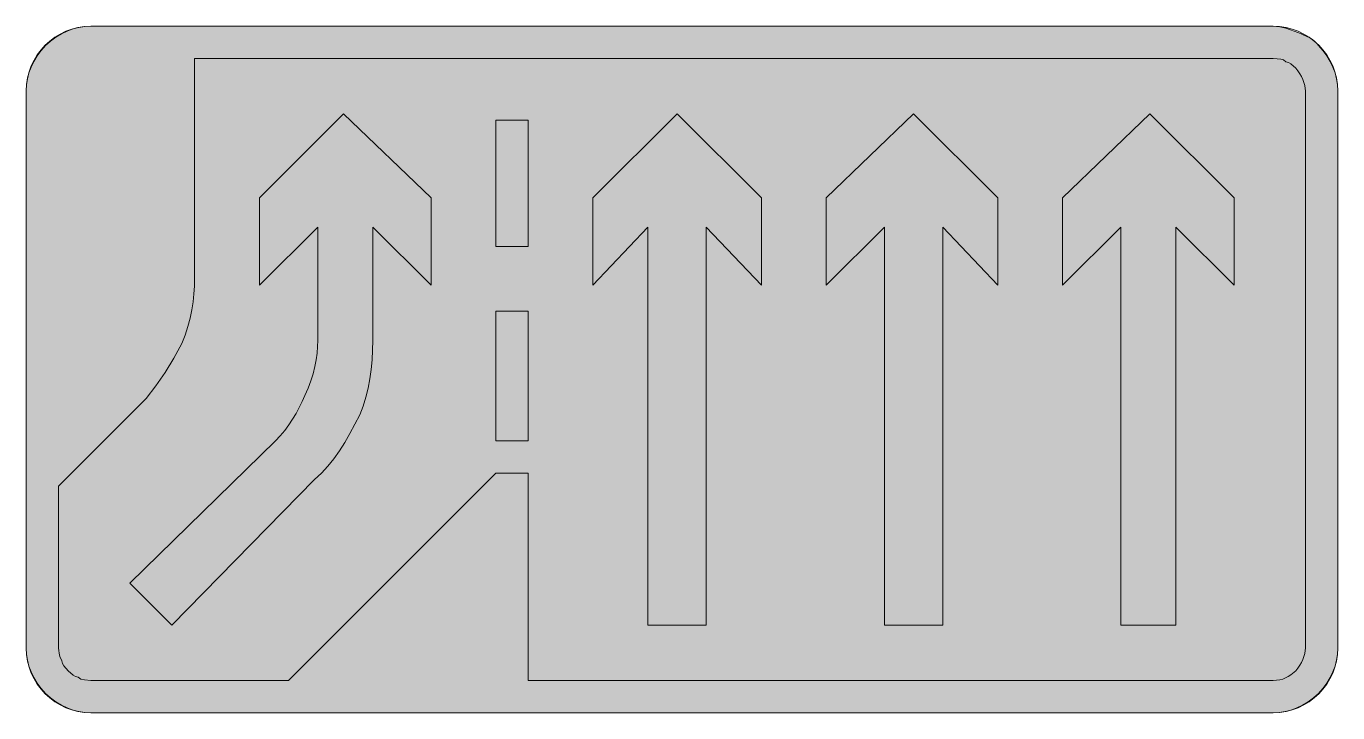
# Model space of a CAD drawing. Header units: metres. Extents: x 40 to 526, y 9 to 264.
import ezdxf

# ---------------------------------------------------------------- set-up
doc = ezdxf.new("R2010")
doc.units = ezdxf.units.M
for name, color, linetype, true_color in [('FILL_BLUE_0000FF', 7, 'Continuous', 0x0000ff), ('FILL_WHITE_FFFFFF', 7, 'Continuous', 0xffffff), ('STROKE_BLUE_0000FF', 7, 'Continuous', 0x0000ff)]:
    doc.layers.add(name, color=color, linetype=linetype, true_color=true_color)

msp = doc.modelspace()

# ---------------------------------------------------------------- hatches: boundary and pattern name
at = {"layer": 'FILL_BLUE_0000FF', "true_color": 0x0000ff}
h = msp.add_hatch(color=7, dxfattribs=at)
h.dxf.hatch_style = 1
h.paths.add_polyline_path([(514.05, 33.12), (513.99, 32.17), (513.82, 31.13), (513.15, 28.92), (512.64, 27.8), (512.03, 26.71), (511.29, 25.67), (510.45, 24.72), (508.63, 23.14), (507.69, 22.53), (506.7, 22.02), (505.66, 21.63), (504.54, 21.34), (503.35, 21.18), (502.05, 21.12), (226.05, 21.12), (226.05, 97.92), (214.05, 97.92), (137.25, 21.12), (64.05, 21.12), (61.65, 21.27), (60.34, 21.63), (59.75, 21.92), (59.25, 22.32), (58.35, 22.53), (57.45, 23.07), (55.65, 24.72), (54, 26.52), (53.46, 27.42), (53.25, 28.32), (52.56, 29.91), (52.2, 31.17), (52.07, 32.2), (52.05, 33.12), (52.05, 93.12), (84.45, 125.52), (88.03, 130.23), (91.5, 135.27), (94.74, 140.54), (97.65, 145.92), (98.89, 149.07), (99.92, 152.2), (100.75, 155.31), (101.4, 158.37), (101.88, 161.38), (102.21, 164.31), (102.39, 167.17), (102.45, 169.92), (102.45, 251.52), (502.05, 251.52), (503.64, 251.5), (504.9, 251.37), (505.93, 251.01), (506.85, 250.32), (507.75, 250.11), (508.65, 249.57), (510.45, 247.92), (511.29, 246.97), (512.03, 245.93), (512.64, 244.84), (513.15, 243.72), (513.82, 241.51), (513.99, 240.47), (514.05, 239.52), (514.05, 33.12)])
at = {"layer": 'FILL_WHITE_FFFFFF', "true_color": 0xffffff}
h = msp.add_hatch(color=7, dxfattribs=at)
h.dxf.hatch_style = 1
h.paths.add_polyline_path([(526.05, 33.12), (525.94, 30.87), (525.6, 28.64), (525.04, 26.43), (524.25, 24.27), (523.24, 22.16), (522, 20.13), (520.54, 18.17), (518.85, 16.32), (517, 14.63), (515.04, 13.17), (513.01, 11.93), (510.9, 10.92), (508.74, 10.13), (506.53, 9.57), (504.3, 9.23), (502.05, 9.12), (64.05, 9.12), (61.8, 9.23), (59.57, 9.57), (57.36, 10.13), (55.2, 10.92), (53.09, 11.93), (51.06, 13.17), (49.1, 14.63), (47.25, 16.32), (45.56, 18.17), (44.1, 20.13), (42.86, 22.16), (41.85, 24.27), (41.06, 26.43), (40.5, 28.64), (40.16, 30.87), (40.05, 33.12), (40.05, 239.52), (40.16, 241.77), (40.5, 244), (41.06, 246.21), (41.85, 248.37), (42.86, 250.48), (44.1, 252.51), (45.56, 254.47), (47.25, 256.32), (49.1, 258.01), (51.06, 259.47), (53.09, 260.71), (55.2, 261.72), (57.36, 262.51), (59.57, 263.07), (61.8, 263.41), (64.05, 263.52), (502.05, 263.52), (503.35, 263.47), (504.56, 263.31), (506.85, 262.77), (511.65, 261.12), (515.7, 259.17), (516.68, 258.58), (517.56, 257.91), (518.29, 257.17), (518.85, 256.32), (520.54, 254.47), (522, 252.51), (523.24, 250.48), (524.25, 248.37), (525.04, 246.21), (525.6, 244), (525.94, 241.77), (526.05, 239.52), (526.05, 33.12)])
h = msp.add_hatch(color=7, dxfattribs=at)
h.dxf.hatch_style = 1
h.paths.add_polyline_path([(94.05, 41.52), (78.45, 57.12), (132.45, 109.92), (134.19, 111.77), (135.82, 113.73), (137.34, 115.76), (138.75, 117.87), (140.04, 120.03), (141.22, 122.24), (142.29, 124.47), (143.25, 126.72), (144.49, 129.42), (145.52, 132.1), (146.35, 134.76), (147, 137.37), (147.48, 139.93), (147.81, 142.41), (147.99, 144.82), (148.05, 147.12), (148.05, 189.12), (126.45, 167.52), (126.45, 199.92), (157.65, 231.12), (190.05, 199.92), (190.05, 167.52), (168.45, 189.12), (168.45, 147.12), (168.39, 143.52), (168.21, 139.94), (167.88, 136.38), (167.4, 132.87), (166.75, 129.41), (165.92, 126.03), (164.89, 122.72), (163.65, 119.52), (160.01, 112.56), (158.12, 109.29), (156.15, 106.17), (154.06, 103.22), (151.84, 100.45), (149.44, 97.88), (146.85, 95.52), (94.05, 41.52)])
h = msp.add_hatch(color=7, dxfattribs=at)
h.dxf.hatch_style = 1
h.paths.add_polyline_path([(226.05, 228.72), (226.05, 181.92), (214.05, 181.92), (214.05, 228.72), (226.05, 228.72)])
h = msp.add_hatch(color=7, dxfattribs=at)
h.dxf.hatch_style = 1
h.paths.add_polyline_path([(312.45, 167.52), (292.05, 189.12), (292.05, 41.52), (270.45, 41.52), (270.45, 189.12), (250.05, 167.52), (250.05, 199.92), (281.25, 231.12), (312.45, 199.92), (312.45, 167.52)])
h = msp.add_hatch(color=7, dxfattribs=at)
h.dxf.hatch_style = 1
h.paths.add_polyline_path([(400.05, 199.92), (400.05, 167.52), (379.65, 189.12), (379.65, 41.52), (358.05, 41.52), (358.05, 189.12), (336.45, 167.52), (336.45, 199.92), (368.85, 231.12), (400.05, 199.92)])
h = msp.add_hatch(color=7, dxfattribs=at)
h.dxf.hatch_style = 1
h.paths.add_polyline_path([(487.65, 199.92), (487.65, 167.52), (466.05, 189.12), (466.05, 41.52), (445.65, 41.52), (445.65, 189.12), (424.05, 167.52), (424.05, 199.92), (456.45, 231.12), (487.65, 199.92)])
h = msp.add_hatch(color=7, dxfattribs=at)
h.dxf.hatch_style = 1
h.paths.add_polyline_path([(226.05, 157.92), (226.05, 109.92), (214.05, 109.92), (214.05, 157.92), (226.05, 157.92)])

# ---------------------------------------------------------------- linework, layer by layer
at = {"layer": 'FILL_BLUE_0000FF', "lineweight": 0, "true_color": 0x0000ff}
msp.add_lwpolyline([(514.05, 33.12), (513.99, 32.17), (513.82, 31.13), (513.15, 28.92), (512.64, 27.8), (512.03, 26.71), (511.29, 25.67), (510.45, 24.72), (508.63, 23.14), (507.69, 22.53), (506.7, 22.02), (505.66, 21.63), (504.54, 21.34), (503.35, 21.18), (502.05, 21.12), (226.05, 21.12), (226.05, 97.92), (214.05, 97.92), (137.25, 21.12), (64.05, 21.12), (61.65, 21.27), (60.34, 21.63), (59.75, 21.92), (59.25, 22.32), (58.35, 22.53), (57.45, 23.07), (55.65, 24.72), (54, 26.52), (53.46, 27.42), (53.25, 28.32), (52.56, 29.91), (52.2, 31.17), (52.07, 32.2), (52.05, 33.12), (52.05, 93.12), (84.45, 125.52), (88.03, 130.23), (91.5, 135.27), (94.74, 140.54), (97.65, 145.92), (98.89, 149.07), (99.92, 152.2), (100.75, 155.31), (101.4, 158.37), (101.88, 161.38), (102.21, 164.31), (102.39, 167.17), (102.45, 169.92), (102.45, 251.52), (502.05, 251.52), (503.64, 251.5), (504.9, 251.37), (505.93, 251.01), (506.85, 250.32), (507.75, 250.11), (508.65, 249.57), (510.45, 247.92), (511.29, 246.97), (512.03, 245.93), (512.64, 244.84), (513.15, 243.72), (513.82, 241.51), (513.99, 240.47), (514.05, 239.52)], close=True, dxfattribs=at)
at = {"layer": 'FILL_WHITE_FFFFFF', "lineweight": 0, "true_color": 0xffffff}
for points in [[(526.05, 33.12), (525.94, 30.87), (525.6, 28.64), (525.04, 26.43), (524.25, 24.27), (523.24, 22.16), (522, 20.13), (520.54, 18.17), (518.85, 16.32), (517, 14.63), (515.04, 13.17), (513.01, 11.93), (510.9, 10.92), (508.74, 10.13), (506.53, 9.57), (504.3, 9.23), (502.05, 9.12), (64.05, 9.12), (61.8, 9.23), (59.57, 9.57), (57.36, 10.13), (55.2, 10.92), (53.09, 11.93), (51.06, 13.17), (49.1, 14.63), (47.25, 16.32), (45.56, 18.17), (44.1, 20.13), (42.86, 22.16), (41.85, 24.27), (41.06, 26.43), (40.5, 28.64), (40.16, 30.87), (40.05, 33.12), (40.05, 239.52), (40.16, 241.77), (40.5, 244), (41.06, 246.21), (41.85, 248.37), (42.86, 250.48), (44.1, 252.51), (45.56, 254.47), (47.25, 256.32), (49.1, 258.01), (51.06, 259.47), (53.09, 260.71), (55.2, 261.72), (57.36, 262.51), (59.57, 263.07), (61.8, 263.41), (64.05, 263.52), (502.05, 263.52), (503.35, 263.47), (504.56, 263.31), (506.85, 262.77), (511.65, 261.12), (515.7, 259.17), (516.68, 258.58), (517.56, 257.91), (518.29, 257.17), (518.85, 256.32), (520.54, 254.47), (522, 252.51), (523.24, 250.48), (524.25, 248.37), (525.04, 246.21), (525.6, 244), (525.94, 241.77), (526.05, 239.52)], [(94.05, 41.52), (78.45, 57.12), (132.45, 109.92), (134.19, 111.77), (135.82, 113.73), (137.34, 115.76), (138.75, 117.87), (140.04, 120.03), (141.22, 122.24), (142.29, 124.47), (143.25, 126.72), (144.49, 129.42), (145.52, 132.1), (146.35, 134.76), (147, 137.37), (147.48, 139.93), (147.81, 142.41), (147.99, 144.82), (148.05, 147.12), (148.05, 189.12), (126.45, 167.52), (126.45, 199.92), (157.65, 231.12), (190.05, 199.92), (190.05, 167.52), (168.45, 189.12), (168.45, 147.12), (168.39, 143.52), (168.21, 139.94), (167.88, 136.38), (167.4, 132.87), (166.75, 129.41), (165.92, 126.03), (164.89, 122.72), (163.65, 119.52), (160.01, 112.56), (158.12, 109.29), (156.15, 106.17), (154.06, 103.22), (151.84, 100.45), (149.44, 97.88), (146.85, 95.52)], [(226.05, 228.72), (226.05, 181.92), (214.05, 181.92), (214.05, 228.72)], [(312.45, 167.52), (292.05, 189.12), (292.05, 41.52), (270.45, 41.52), (270.45, 189.12), (250.05, 167.52), (250.05, 199.92), (281.25, 231.12), (312.45, 199.92)], [(400.05, 199.92), (400.05, 167.52), (379.65, 189.12), (379.65, 41.52), (358.05, 41.52), (358.05, 189.12), (336.45, 167.52), (336.45, 199.92), (368.85, 231.12)], [(487.65, 199.92), (487.65, 167.52), (466.05, 189.12), (466.05, 41.52), (445.65, 41.52), (445.65, 189.12), (424.05, 167.52), (424.05, 199.92), (456.45, 231.12)], [(226.05, 157.92), (226.05, 109.92), (214.05, 109.92), (214.05, 157.92)]]:
    msp.add_lwpolyline(points, close=True, dxfattribs=at)
at = {"layer": 'STROKE_BLUE_0000FF', "lineweight": 0, "true_color": 0x0000ff}
msp.add_lwpolyline([(502.05, 263.52), (504.49, 263.4), (506.87, 263.03), (509.17, 262.44), (511.37, 261.63), (513.47, 260.61), (515.44, 259.41), (517.29, 258.02), (519, 256.47), (520.55, 254.76), (521.94, 252.91), (523.14, 250.94), (524.16, 248.84), (524.97, 246.64), (525.56, 244.34), (525.93, 241.96), (526.05, 239.52), (526.05, 33.12), (525.93, 30.68), (525.56, 28.3), (524.97, 26), (524.16, 23.8), (523.14, 21.7), (521.94, 19.73), (520.55, 17.88), (519, 16.17), (517.29, 14.62), (515.44, 13.23), (513.47, 12.03), (511.37, 11.01), (509.17, 10.2), (506.87, 9.61), (504.49, 9.24), (502.05, 9.12), (64.05, 9.12), (61.61, 9.24), (59.23, 9.61), (56.93, 10.2), (54.73, 11.01), (52.63, 12.03), (50.66, 13.23), (48.81, 14.62), (47.1, 16.17), (45.55, 17.88), (44.16, 19.73), (42.96, 21.7), (41.94, 23.8), (41.13, 26), (40.54, 28.3), (40.17, 30.68), (40.05, 33.12), (40.05, 239.52), (40.17, 241.96), (40.54, 244.34), (41.13, 246.64), (41.94, 248.84), (42.96, 250.94), (44.16, 252.91), (45.55, 254.76), (47.1, 256.47), (48.81, 258.02), (50.66, 259.41), (52.63, 260.61), (54.73, 261.63), (56.93, 262.44), (59.23, 263.03), (61.61, 263.4), (64.05, 263.52), (502.05, 263.52)], dxfattribs=at)

doc.saveas('drawing.dxf')
